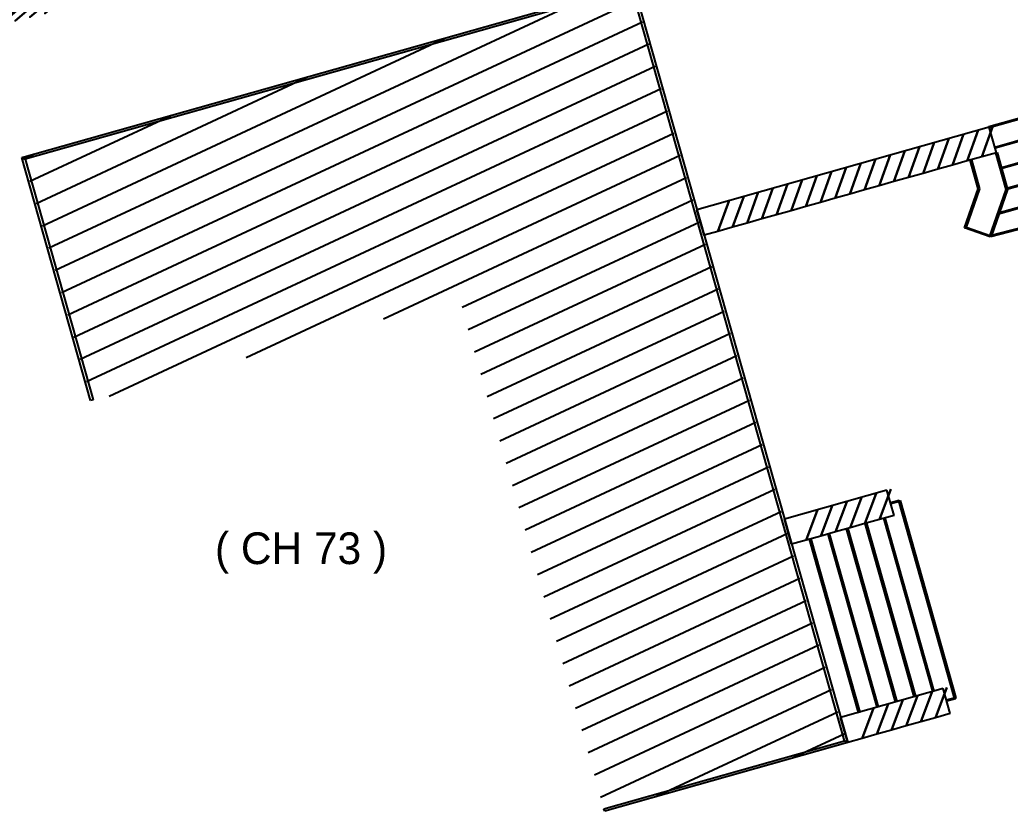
# Model space of a CAD drawing. Extents: x -215 to 206, y -120 to -34.
# Drawn here: x -153.79 to -138.19, y -107.86 to -95.38 of the extents above; entities that cross this region are included whole.
import ezdxf
from ezdxf.enums import TextEntityAlignment as Align

# ---------------------------------------------------------------- set-up
doc = ezdxf.new("R2010")
doc.units = 0
doc.header["$MEASUREMENT"] = 0
doc.layers.add('TOP$BATI', color=7, linetype='CONTINUOUS')
doc.styles.add('txt', font='TXT', dxfattribs={"height": 0.2})

msp = doc.modelspace()

# ---------------------------------------------------------------- linework, layer by layer
at = {"layer": 'TOP$BATI', "color": 7, "linetype": 'Continuous'}
for p, q in [((-153.76, -97.548, 991.352), (-144.127, -94.827, 991.352)), ((-144.127, -94.827, 991.352), (-140.748, -106.772, 991.352)), ((-144.155, -94.876, 991.352), (-153.71, -97.576, 991.352)), ((-140.797, -106.745, 991.352), (-144.155, -94.876, 991.352)), ((-153.336, -98.976, 991.352), (-144.935, -95.059, 991.352)), ((-153.237, -99.327, 991.352), (-144.082, -95.058, 991.352)), ((-153.137, -99.678, 991.352), (-143.983, -95.409, 991.352)), ((-153.435, -98.625, 991.352), (-147.097, -95.669, 991.352)), ((-153.038, -100.029, 991.352), (-143.884, -95.76, 991.352)), ((-152.939, -100.38, 991.352), (-143.784, -96.111, 991.352)), ((-153.534, -98.274, 991.352), (-149.259, -96.28, 991.352)), ((-152.84, -100.731, 991.352), (-143.685, -96.462, 991.352)), ((-153.633, -97.923, 991.352), (-151.42, -96.891, 991.352)), ((-152.741, -101.082, 991.352), (-143.586, -96.813, 991.352)), ((-138.522, -97.06, 1000.609), (-137.552, -96.786, 1000.609)), ((-137.547, -96.805, 1000.609), (-138.517, -97.08, 1000.609)), ((-138.636, -97.539, 1000.609), (-138.462, -97.054, 1000.609)), ((-138.462, -97.054, 1000.609), (-138.636, -97.539, 1000.609)), ((-152.387, -101.314, 991.352), (-143.486, -97.164, 991.352)), ((-138.519, -97.07, 1000.609), (-143.124, -98.373, 1000.609)), ((-139.098, -97.67, 1000.609), (-138.923, -97.184, 1000.609)), ((-138.923, -97.184, 1000.609), (-139.098, -97.67, 1000.609)), ((-138.867, -97.605, 1000.609), (-138.692, -97.119, 1000.609)), ((-138.692, -97.119, 1000.609), (-138.867, -97.605, 1000.609)), ((-138.517, -97.08, 1000.609), (-138.522, -97.06, 1000.609)), ((-138.405, -97.474, 1000.609), (-138.519, -97.07, 1000.609)), ((-138.43, -97.386, 1000.609), (-137.46, -97.111, 1000.609)), ((-137.455, -97.13, 1000.609), (-138.425, -97.405, 1000.609)), ((-139.56, -97.801, 1000.609), (-139.385, -97.315, 1000.609)), ((-139.385, -97.315, 1000.609), (-139.56, -97.801, 1000.609)), ((-139.329, -97.735, 1000.609), (-139.154, -97.25, 1000.609)), ((-139.154, -97.25, 1000.609), (-139.329, -97.735, 1000.609)), ((-153.732, -97.572, 991.352), (-153.582, -97.502, 991.352)), ((-150.224, -100.703, 991.352), (-143.387, -97.514, 991.352)), ((-140.252, -97.997, 1000.609), (-140.078, -97.511, 1000.609)), ((-140.078, -97.511, 1000.609), (-140.252, -97.997, 1000.609)), ((-140.022, -97.931, 1000.609), (-139.847, -97.446, 1000.609)), ((-139.847, -97.446, 1000.609), (-140.022, -97.931, 1000.609)), ((-139.791, -97.866, 1000.609), (-139.616, -97.38, 1000.609)), ((-139.616, -97.38, 1000.609), (-139.791, -97.866, 1000.609)), ((-138.405, -97.474, 1000.609), (-138.636, -97.539, 1000.609)), ((-138.425, -97.405, 1000.609), (-138.43, -97.386, 1000.609)), ((-138.415, -97.477, 1000.609), (-138.395, -97.471, 1000.609)), ((-138.251, -98.056, 1000.609), (-138.415, -97.477, 1000.609)), ((-138.395, -97.471, 1000.609), (-138.23, -98.056, 1000.609)), ((-138.338, -97.711, 1000.609), (-137.378, -97.439, 1000.609)), ((-137.372, -97.458, 1000.609), (-138.333, -97.73, 1000.609)), ((-152.678, -101.379, 991.352), (-153.76, -97.548, 991.352)), ((-153.76, -97.548, 991.352), (-153.71, -97.576, 991.352)), ((-153.71, -97.576, 991.352), (-153.76, -97.548, 991.352)), ((-153.71, -97.576, 991.352), (-152.639, -101.368, 991.352)), ((-140.714, -98.127, 1000.609), (-140.54, -97.642, 1000.609)), ((-140.54, -97.642, 1000.609), (-140.714, -98.127, 1000.609)), ((-140.483, -98.062, 1000.609), (-140.309, -97.576, 1000.609)), ((-140.309, -97.576, 1000.609), (-140.483, -98.062, 1000.609)), ((-139.098, -97.67, 1000.609), (-139.329, -97.735, 1000.609)), ((-138.867, -97.605, 1000.609), (-139.098, -97.67, 1000.609)), ((-138.636, -97.539, 1000.609), (-138.867, -97.605, 1000.609)), ((-138.819, -97.591, 1000.609), (-138.799, -97.586, 1000.609)), ((-138.691, -98.042, 1000.609), (-138.819, -97.591, 1000.609)), ((-138.799, -97.586, 1000.609), (-138.67, -98.043, 1000.609)), ((-141.407, -98.323, 1000.609), (-141.233, -97.838, 1000.609)), ((-141.233, -97.838, 1000.609), (-141.407, -98.323, 1000.609)), ((-141.176, -98.258, 1000.609), (-141.002, -97.772, 1000.609)), ((-141.002, -97.772, 1000.609), (-141.176, -98.258, 1000.609)), ((-140.945, -98.193, 1000.609), (-140.771, -97.707, 1000.609)), ((-140.771, -97.707, 1000.609), (-140.945, -98.193, 1000.609)), ((-139.56, -97.801, 1000.609), (-139.791, -97.866, 1000.609)), ((-139.329, -97.735, 1000.609), (-139.56, -97.801, 1000.609)), ((-138.333, -97.73, 1000.609), (-138.338, -97.711, 1000.609)), ((-138.246, -98.036, 1000.609), (-137.292, -97.766, 1000.609)), ((-137.286, -97.785, 1000.609), (-138.24, -98.055, 1000.609)), ((-148.062, -100.092, 991.352), (-143.288, -97.866, 991.352)), ((-141.869, -98.454, 1000.609), (-141.695, -97.968, 1000.609)), ((-141.695, -97.968, 1000.609), (-141.869, -98.454, 1000.609)), ((-141.638, -98.389, 1000.609), (-141.464, -97.903, 1000.609)), ((-141.464, -97.903, 1000.609), (-141.638, -98.389, 1000.609)), ((-140.022, -97.931, 1000.609), (-140.252, -97.997, 1000.609)), ((-139.791, -97.866, 1000.609), (-140.022, -97.931, 1000.609)), ((-142.331, -98.585, 1000.609), (-142.157, -98.099, 1000.609)), ((-142.157, -98.099, 1000.609), (-142.331, -98.585, 1000.609)), ((-142.1, -98.519, 1000.609), (-141.926, -98.034, 1000.609)), ((-141.926, -98.034, 1000.609), (-142.1, -98.519, 1000.609)), ((-140.714, -98.127, 1000.609), (-140.945, -98.193, 1000.609)), ((-140.483, -98.062, 1000.609), (-140.714, -98.127, 1000.609)), ((-140.252, -97.997, 1000.609), (-140.483, -98.062, 1000.609)), ((-138.908, -98.659, 1000.609), (-138.691, -98.042, 1000.609)), ((-138.67, -98.043, 1000.609), (-138.882, -98.647, 1000.609)), ((-138.67, -98.043, 1000.609), (-138.691, -98.042, 1000.609)), ((-138.691, -98.042, 1000.609), (-138.67, -98.043, 1000.609)), ((-138.508, -98.789, 1000.609), (-138.251, -98.056, 1000.609)), ((-138.23, -98.056, 1000.609), (-138.489, -98.795, 1000.609)), ((-138.376, -98.424, 1000.609), (-137.205, -98.093, 1000.609)), ((-137.2, -98.112, 1000.609), (-138.37, -98.443, 1000.609)), ((-138.23, -98.056, 1000.609), (-138.251, -98.056, 1000.609)), ((-138.251, -98.056, 1000.609), (-138.23, -98.056, 1000.609)), ((-138.24, -98.055, 1000.609), (-138.246, -98.036, 1000.609)), ((-146.825, -99.912, 991.352), (-143.189, -98.216, 991.352)), ((-142.793, -98.715, 1000.609), (-142.618, -98.23, 1000.609)), ((-142.618, -98.23, 1000.609), (-142.793, -98.715, 1000.609)), ((-142.562, -98.65, 1000.609), (-142.387, -98.164, 1000.609)), ((-142.387, -98.164, 1000.609), (-142.562, -98.65, 1000.609)), ((-141.176, -98.258, 1000.609), (-141.407, -98.323, 1000.609)), ((-140.945, -98.193, 1000.609), (-141.176, -98.258, 1000.609)), ((-143.01, -98.777, 991.352), (-143.124, -98.373, 991.352)), ((-141.869, -98.454, 1000.609), (-142.1, -98.519, 1000.609)), ((-141.638, -98.389, 1000.609), (-141.869, -98.454, 1000.609)), ((-141.407, -98.323, 1000.609), (-141.638, -98.389, 1000.609)), ((-138.501, -98.782, 1000.609), (-137.119, -98.418, 1000.609)), ((-137.114, -98.437, 1000.609), (-138.496, -98.802, 1000.609)), ((-138.37, -98.443, 1000.609), (-138.376, -98.424, 1000.609)), ((-146.726, -100.263, 991.352), (-143.089, -98.567, 991.352)), ((-142.331, -98.585, 1000.609), (-142.562, -98.65, 1000.609)), ((-142.1, -98.519, 1000.609), (-142.331, -98.585, 1000.609)), ((-142.793, -98.715, 1000.609), (-143.01, -98.777, 1000.609)), ((-142.562, -98.65, 1000.609), (-142.793, -98.715, 1000.609)), ((-138.882, -98.647, 1000.609), (-138.908, -98.659, 1000.609)), ((-138.908, -98.659, 1000.609), (-138.882, -98.647, 1000.609)), ((-138.502, -98.801, 1000.609), (-138.908, -98.659, 1000.609)), ((-138.882, -98.647, 1000.609), (-138.495, -98.783, 1000.609)), ((-146.626, -100.614, 991.352), (-142.99, -98.918, 991.352)), ((-138.489, -98.795, 1000.609), (-138.508, -98.789, 1000.609)), ((-138.495, -98.783, 1000.609), (-138.502, -98.801, 1000.609)), ((-138.496, -98.802, 1000.609), (-138.501, -98.782, 1000.609)), ((-146.527, -100.965, 991.352), (-142.891, -99.269, 991.352)), ((-146.428, -101.316, 991.352), (-142.791, -99.62, 991.352)), ((-146.328, -101.667, 991.352), (-142.692, -99.971, 991.352)), ((-146.229, -102.018, 991.352), (-142.593, -100.322, 991.352)), ((-146.13, -102.368, 991.352), (-142.494, -100.673, 991.352)), ((-146.031, -102.719, 991.352), (-142.394, -101.024, 991.352)), ((-152.639, -101.368, 991.352), (-152.678, -101.379, 991.352)), ((-145.931, -103.07, 991.352), (-142.295, -101.375, 991.352)), ((-145.832, -103.421, 991.352), (-142.196, -101.725, 991.352)), ((-145.733, -103.772, 991.352), (-142.096, -102.076, 991.352)), ((-145.633, -104.123, 991.352), (-141.997, -102.427, 991.352)), ((-145.534, -104.474, 991.352), (-141.898, -102.778, 991.352)), ((-140.129, -102.797, 1001.616), (-141.743, -103.254, 1001.616)), ((-140.248, -103.257, 1001.616), (-140.071, -102.781, 1001.616)), ((-140.071, -102.781, 1001.616), (-140.248, -103.257, 1001.616)), ((-140.017, -103.192, 1001.616), (-140.129, -102.797, 1001.616)), ((-140.941, -103.453, 1001.616), (-140.764, -102.977, 1001.616)), ((-140.764, -102.977, 1001.616), (-140.941, -103.453, 1001.616)), ((-140.71, -103.388, 1001.616), (-140.533, -102.911, 1001.616)), ((-140.533, -102.911, 1001.616), (-140.71, -103.388, 1001.616)), ((-140.479, -103.322, 1001.616), (-140.302, -102.846, 1001.616)), ((-140.302, -102.846, 1001.616), (-140.479, -103.322, 1001.616)), ((-140.074, -102.991, 991.352), (-139.936, -102.952, 991.352)), ((-139.931, -102.971, 991.352), (-140.068, -103.01, 991.352)), ((-139.943, -102.965, 1001.007), (-139.924, -102.959, 1001.007)), ((-139.063, -106.075, 1001.007), (-139.943, -102.965, 1001.007)), ((-139.936, -102.952, 991.352), (-139.931, -102.971, 991.352)), ((-139.924, -102.959, 1001.007), (-139.044, -106.07, 1001.007)), ((-145.435, -104.825, 991.352), (-141.799, -103.129, 991.352)), ((-141.403, -103.584, 1001.616), (-141.226, -103.107, 1001.616)), ((-141.226, -103.107, 1001.616), (-141.403, -103.584, 1001.616)), ((-141.172, -103.518, 1001.616), (-140.995, -103.042, 1001.616)), ((-140.995, -103.042, 1001.616), (-141.172, -103.518, 1001.616)), ((-140.068, -103.01, 991.352), (-140.074, -102.991, 991.352)), ((-141.631, -103.648, 991.352), (-141.743, -103.254, 991.352)), ((-140.248, -103.257, 1001.616), (-140.479, -103.322, 1001.616)), ((-140.017, -103.192, 1001.616), (-140.248, -103.257, 1001.616)), ((-140.181, -103.238, 1001.007), (-140.162, -103.232, 1001.007)), ((-139.409, -105.967, 1001.007), (-140.181, -103.238, 1001.007)), ((-140.162, -103.232, 1001.007), (-139.39, -105.962, 1001.007)), ((-140.941, -103.453, 1001.616), (-141.172, -103.518, 1001.616)), ((-140.71, -103.388, 1001.616), (-140.941, -103.453, 1001.616)), ((-140.765, -103.403, 1001.007), (-140.746, -103.398, 1001.007)), ((-139.993, -106.132, 1001.007), (-140.765, -103.403, 1001.007)), ((-140.746, -103.398, 1001.007), (-139.974, -106.127, 1001.007)), ((-140.479, -103.322, 1001.616), (-140.71, -103.388, 1001.616)), ((-140.473, -103.32, 1001.007), (-140.454, -103.315, 1001.007)), ((-139.701, -106.05, 1001.007), (-140.473, -103.32, 1001.007)), ((-140.454, -103.315, 1001.007), (-139.682, -106.044, 1001.007)), ((-145.336, -105.176, 991.352), (-141.7, -103.48, 991.352)), ((-141.403, -103.584, 1001.616), (-141.631, -103.648, 1001.616)), ((-141.172, -103.518, 1001.616), (-141.403, -103.584, 1001.616)), ((-141.349, -103.568, 1001.007), (-141.33, -103.563, 1001.007)), ((-140.577, -106.298, 1001.007), (-141.349, -103.568, 1001.007)), ((-141.33, -103.563, 1001.007), (-140.558, -106.292, 1001.007)), ((-141.057, -103.486, 1001.007), (-141.038, -103.48, 1001.007)), ((-140.285, -106.215, 1001.007), (-141.057, -103.486, 1001.007)), ((-141.038, -103.48, 1001.007), (-140.266, -106.21, 1001.007)), ((-145.236, -105.527, 991.352), (-141.6, -103.831, 991.352)), ((-145.137, -105.878, 991.352), (-141.501, -104.182, 991.352)), ((-145.038, -106.229, 991.352), (-141.402, -104.533, 991.352)), ((-144.939, -106.58, 991.352), (-141.302, -104.884, 991.352)), ((-144.839, -106.93, 991.352), (-141.203, -105.235, 991.352)), ((-144.74, -107.281, 991.352), (-141.104, -105.586, 991.352)), ((-144.641, -107.632, 991.352), (-141.005, -105.937, 991.352)), ((-139.245, -105.921, 1001.616), (-140.859, -106.378, 1001.616)), ((-139.364, -106.381, 1001.616), (-139.187, -105.905, 1001.616)), ((-139.187, -105.905, 1001.616), (-139.364, -106.381, 1001.616)), ((-139.133, -106.315, 1001.616), (-139.245, -105.921, 1001.616)), ((-140.057, -106.577, 1001.616), (-139.88, -106.101, 1001.616)), ((-139.88, -106.101, 1001.616), (-140.057, -106.577, 1001.616)), ((-139.826, -106.511, 1001.616), (-139.649, -106.035, 1001.616)), ((-139.649, -106.035, 1001.616), (-139.826, -106.511, 1001.616)), ((-139.682, -106.044, 1001.007), (-139.701, -106.05, 1001.007)), ((-139.595, -106.446, 1001.616), (-139.418, -105.97, 1001.616)), ((-139.418, -105.97, 1001.616), (-139.595, -106.446, 1001.616)), ((-139.39, -105.962, 1001.007), (-139.409, -105.967, 1001.007)), ((-139.194, -106.102, 1001.616), (-139.056, -106.063, 1001.616)), ((-139.188, -106.121, 1001.616), (-139.194, -106.102, 1001.616)), ((-139.051, -106.082, 1001.616), (-139.188, -106.121, 1001.616)), ((-139.044, -106.07, 1001.007), (-139.063, -106.075, 1001.007)), ((-139.056, -106.063, 1001.616), (-139.051, -106.082, 1001.616)), ((-140.519, -106.707, 1001.616), (-140.342, -106.231, 1001.616)), ((-140.342, -106.231, 1001.616), (-140.519, -106.707, 1001.616)), ((-140.288, -106.642, 1001.616), (-140.111, -106.166, 1001.616)), ((-140.111, -106.166, 1001.616), (-140.288, -106.642, 1001.616)), ((-140.266, -106.21, 1001.007), (-140.285, -106.215, 1001.007)), ((-139.974, -106.127, 1001.007), (-139.993, -106.132, 1001.007)), ((-143.77, -107.623, 991.352), (-140.905, -106.288, 991.352)), ((-140.748, -106.772, 991.352), (-140.859, -106.378, 991.352)), ((-140.558, -106.292, 1001.007), (-140.577, -106.298, 1001.007)), ((-139.364, -106.381, 1001.616), (-139.595, -106.446, 1001.616)), ((-139.133, -106.315, 1001.616), (-139.364, -106.381, 1001.616)), ((-140.057, -106.577, 1001.616), (-140.288, -106.642, 1001.616)), ((-139.826, -106.511, 1001.616), (-140.057, -106.577, 1001.616)), ((-139.595, -106.446, 1001.616), (-139.826, -106.511, 1001.616)), ((-141.605, -107.011, 991.352), (-140.806, -106.638, 991.352)), ((-140.519, -106.707, 1001.616), (-140.748, -106.772, 1001.616)), ((-140.288, -106.642, 1001.616), (-140.519, -106.707, 1001.616)), ((-144.588, -107.817, 991.352), (-140.797, -106.745, 991.352)), ((-140.748, -106.772, 991.352), (-144.577, -107.855, 991.352)), ((-140.748, -106.772, 991.352), (-140.797, -106.745, 991.352)), ((-140.797, -106.745, 991.352), (-140.748, -106.772, 991.352)), ((-144.577, -107.855, 991.352), (-144.588, -107.817, 991.352))]:
    msp.add_line(p, q, dxfattribs=at)
at = {"layer": 'TOP$BATI', "color": 7, "linetype": 'Continuous', "extrusion": (1.35705e-08, 0, 1), "elevation": 991.352}
msp.add_lwpolyline([(-159.667, -96.684), (-159.434, -96.626), (-159.689, -96.844), (-159.434, -96.626), (-159.201, -96.568), (-159.456, -96.786), (-159.201, -96.568), (-158.968, -96.51), (-159.223, -96.728), (-158.968, -96.51), (-158.735, -96.452), (-158.99, -96.67), (-158.735, -96.452), (-158.502, -96.394), (-158.757, -96.612), (-158.502, -96.394), (-158.269, -96.336), (-158.524, -96.554), (-158.269, -96.336), (-158.036, -96.278), (-158.291, -96.496), (-158.036, -96.278), (-157.803, -96.22), (-158.058, -96.438), (-157.803, -96.22), (-157.57, -96.163), (-157.825, -96.38), (-157.57, -96.163), (-157.337, -96.105), (-157.592, -96.323), (-157.337, -96.105), (-157.105, -96.047), (-157.36, -96.264), (-157.105, -96.047), (-156.872, -95.989), (-157.127, -96.207), (-156.872, -95.989), (-156.639, -95.931), (-156.894, -96.149), (-156.639, -95.931), (-156.406, -95.873), (-156.661, -96.091), (-156.406, -95.873), (-156.173, -95.815), (-156.428, -96.033), (-156.173, -95.815), (-155.94, -95.757), (-156.195, -95.975), (-155.94, -95.757), (-155.707, -95.699), (-155.962, -95.917), (-155.707, -95.699), (-155.474, -95.641), (-155.729, -95.859), (-155.474, -95.641), (-155.241, -95.583), (-155.496, -95.801), (-155.241, -95.583), (-155.008, -95.525), (-155.263, -95.743), (-155.008, -95.525), (-154.775, -95.468), (-155.03, -95.686), (-154.775, -95.468), (-154.543, -95.41), (-154.798, -95.627), (-154.543, -95.41), (-154.31, -95.352), (-154.565, -95.57), (-154.31, -95.352), (-154.077, -95.294), (-154.332, -95.512), (-154.077, -95.294), (-153.844, -95.236), (-154.099, -95.454), (-153.844, -95.236), (-153.611, -95.178), (-153.866, -95.396), (-153.611, -95.178), (-153.378, -95.12), (-153.633, -95.338), (-153.378, -95.12), (-153.145, -95.062), (-153.4, -95.28), (-153.145, -95.062), (-152.912, -95.004), (-153.167, -95.222), (-152.912, -95.004), (-152.679, -94.946), (-152.934, -95.164), (-152.679, -94.946), (-152.446, -94.888), (-152.701, -95.106), (-152.446, -94.888), (-152.214, -94.83), (-152.469, -95.048), (-152.214, -94.83), (-151.981, -94.772), (-152.236, -94.99), (-151.981, -94.772), (-151.748, -94.715)], dxfattribs=at)

# ---------------------------------------------------------------- texts
at = {"layer": 'TOP$BATI', "color": 7, "linetype": 'Continuous', "style": 'txt'}
msp.add_text('( CH 73 )', height=0.5, dxfattribs=at).set_placement((-149.361, -103.96, 991.352), align=Align.CENTER)

doc.saveas('drawing.dxf')
